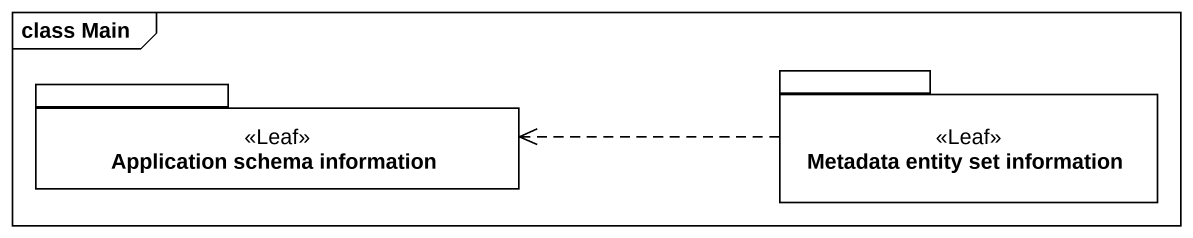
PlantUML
@startuml
mainframe class Main
package "Application schema information" as Application_schema <<Leaf>> {
}
package "Metadata entity set information" as Metadata_entity_set <<Leaf>> {
}
Metadata_entity_set .left.> Application_schema
@enduml
